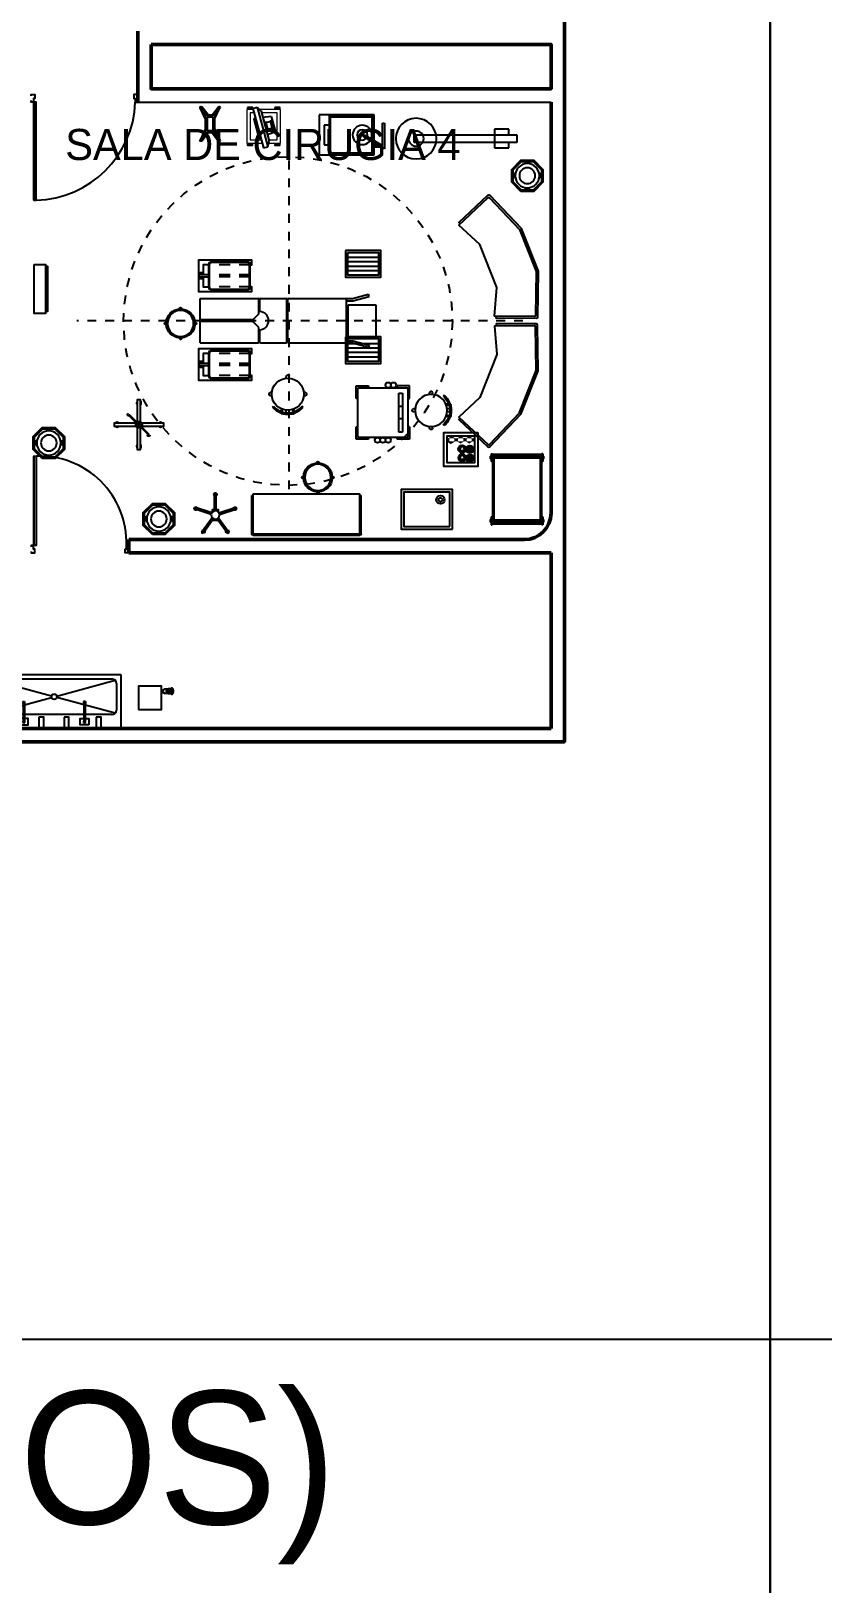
# Model space of a CAD drawing. Header units: millimetres. Extents: x 2523 to 2756, y 378 to 482.
# Drawn here: x 2589.58 to 2598.48, y 427.42 to 444.9 of the extents above; entities that cross this region are included whole.
import ezdxf

# ---------------------------------------------------------------- set-up
doc = ezdxf.new("R2010")
doc.units = ezdxf.units.MM
for name, pattern in [('EJE', [1.61, 1.25, -0.12, 0.12, -0.12]), ('HIDDEN', [0.375, 0.25, -0.125]), ('HIDDEN2', [0.1875, 0.125, -0.0625]), ('HIDDEN5', [0.07, 0.04, -0.03])]:
    doc.linetypes.add(name, pattern=pattern)
doc.layers.get('Defpoints').update_dxf_attribs({"color": 8})
for name, color, linetype in [('EJE', 8, 'EJE'), ('MOBILIARIO', 161, 'Continuous'), ('PUERTAS', 2, 'Continuous'), ('TEXTO', 3, 'Continuous'), ('VIDRIO-TRANSLUCIDO', 130, 'Continuous')]:
    doc.layers.add(name, color=color, linetype=linetype)
doc.layers.add('MUROS', color=7, linetype='Continuous', lineweight=50)
doc.layers.add('PROYECCION', color=7, linetype='HIDDEN', lineweight=0)
doc.styles.add('STYLE1', font='GOTHIC.TTF')
doc.styles.add('STYLE2', font='GOTHIC.TTF')

# ---------------------------------------------------------------- blocks, each defined once
blk = doc.blocks.new('P110')
at = {"color": 2}
blk.add_lwpolyline([(0.032, 1.088), (0.032, 0.085), (0.032, 1.088), (0.059, 1.088), (0.059, 0.085), (0.032, 0.085)], close=True, dxfattribs=at)
for points in [[(0, 0.016), (0, 0), (0.043, 0), (0.043, 0.044), (0.028, 0.044), (0.028, 0.085), (0, 0.085), (0, 0.068)], [(1.1, 0.016), (1.1, 0), (1.057, 0), (1.057, 0.044), (1.072, 0.044), (1.072, 0.085), (1.1, 0.085), (1.1, 0.068)]]:
    blk.add_lwpolyline(points, dxfattribs=at)
at = {"color": 8}
blk.add_arc((0.1, 0.116), 0.973, 358.2021, 92.3627, dxfattribs=at)
blk = doc.blocks.new('P120')
at = {"color": 2}
for points in [[(0.016, 1.2), (0, 1.2), (0, 1.157), (0.044, 1.157), (0.044, 1.172), (0.085, 1.172), (0.085, 1.2), (0.068, 1.2)], [(0.016, 0), (0, 0), (0, 0.043), (0.044, 0.043), (0.044, 0.028), (0.085, 0.028), (0.085, 0), (0.068, 0)]]:
    blk.add_lwpolyline(points, dxfattribs=at)
blk.add_lwpolyline([(1.188, 0.032), (0.085, 0.032), (1.188, 0.032), (1.188, 0.059), (0.085, 0.059), (0.085, 0.032)], close=True, dxfattribs=at)
at = {"color": 8}
blk.add_arc((0.045, 0.029), 1.144, 1.5037, 87.9825, dxfattribs=at)
blk = doc.blocks.new('PANTALLA PLANA')
for p, q in [((0.109, 0), (-0.109, 0)), ((0.23, -0.02), (-0.23, -0.02)), ((-0.23, -0.02), (-0.23, -0.07)), ((0.23, -0.07), (-0.23, -0.07)), ((-0.23, -0.07), (-0.175, -0.102)), ((0.175, -0.102), (-0.175, -0.102)), ((-0.112, -0.02), (-0.114, -0.005)), ((-0.089, -0.197), (-0.101, -0.102)), ((-0.051, -0.102), (-0.051, -0.121)), ((0.051, -0.121), (-0.051, -0.121)), ((-0.044, -0.172), (-0.044, -0.197)), ((0.044, -0.172), (-0.044, -0.172)), ((-0.038, -0.121), (-0.038, -0.172)), ((0.038, -0.121), (0.038, -0.172)), ((0.044, -0.172), (0.044, -0.197)), ((0.051, -0.102), (0.051, -0.121)), ((0.089, -0.197), (0.101, -0.102)), ((0.112, -0.02), (0.114, -0.005)), ((0.23, -0.07), (0.175, -0.102)), ((0.23, -0.02), (0.23, -0.07)), ((0.089, -0.197), (-0.089, -0.197)), ((-0.038, -0.178), (-0.038, -0.197)), ((0.038, -0.178), (-0.038, -0.178)), ((0.038, -0.178), (0.038, -0.197))]:
    blk.add_line(p, q)
for centre, start, end in [((-0.109, -0.005), 90, 180), ((0.109, -0.005), 0, 90)]:
    blk.add_arc(centre, 0.00508, start, end)
blk = doc.blocks.new('torre')
for p, q in [((-0.355, 0.329), (-0.343, 0.329)), ((-0.343, 0.288), (-0.355, 0.288)), ((0.038, 0.329), (0.05, 0.329)), ((0.05, 0.288), (0.038, 0.288)), ((-0.355, 0.021), (-0.343, 0.021)), ((0.038, 0.021), (0.05, 0.021)), ((-0.343, -0.02), (-0.355, -0.02)), ((0.05, -0.02), (0.038, -0.02))]:
    blk.add_line(p, q)
for points in [[(-0.355, 0.336), (-0.364, 0.336), (-0.364, 0.28), (-0.355, 0.28)], [(0.059, 0.336), (0.05, 0.336), (0.05, 0.28), (0.059, 0.28)], [(-0.355, 0.028), (-0.364, 0.028), (-0.364, -0.028), (-0.355, -0.028)], [(0.059, 0.028), (0.05, 0.028), (0.05, -0.028), (0.059, -0.028)]]:
    blk.add_lwpolyline(points, close=True)
at = {"layer": 'PROYECCION', "ltscale": 20}
for points in [[(0.038, 0.271), (0.038, 0.343), (-0.343, 0.343), (-0.343, 0.169)], [(-0.343, 0.097), (-0.343, -0.038), (0.038, -0.038), (0.038, 0.219)], [(0, 0.261), (0, 0.305), (-0.305, 0.305), (-0.305, 0.18)], [(-0.305, 0.094), (-0.305, 0), (0, 0), (0, 0.176)]]:
    blk.add_lwpolyline(points, dxfattribs=at)
at = {"layer": 'EJE', "rotation": 15.00000000000074}
blk.add_blockref('PANTALLA PLANA', (-0.177, 0.234), dxfattribs=at)
blk = doc.blocks.new('TOCOCIRUGIA$0$725')
for p, q in [((0, -0.24), (0, 0)), ((0, 0), (0.651, 0)), ((0.681, 0), (0.964, 0)), ((0.994, 0), (1.715, 0)), ((1.645, -0.5), (1.645, 0)), ((1.715, 0), (1.895, 0.048)), ((1.718, -0.025), (1.901, 0.024)), ((1.901, 0.024), (1.895, 0.048)), ((0.661, -0.172), (0.593, -0.24)), ((0.661, -0.172), (0.661, -0.01)), ((0.671, -0.147), (0.671, -0.01)), ((0.974, -0.49), (0.974, -0.01)), ((0.984, -0.49), (0.984, -0.01)), ((1.645, -0.025), (1.718, -0.025)), ((1.665, -0.43), (1.665, -0.07)), ((1.665, -0.07), (1.975, -0.07)), ((1.975, -0.07), (1.975, -0.43)), ((0.593, -0.24), (0, -0.24)), ((0.593, -0.26), (0, -0.26)), ((0, -0.5), (0, -0.26)), ((0.661, -0.328), (0.593, -0.26)), ((0.661, -0.49), (0.661, -0.328)), ((0, -0.5), (0.651, -0.5)), ((0.671, -0.49), (0.671, -0.353)), ((0.681, -0.5), (0.964, -0.5)), ((0.994, -0.5), (1.715, -0.5)), ((1.645, -0.475), (1.718, -0.475)), ((1.975, -0.43), (1.665, -0.43)), ((1.715, -0.5), (1.895, -0.548)), ((1.718, -0.475), (1.901, -0.524)), ((1.901, -0.524), (1.895, -0.548))]:
    blk.add_line(p, q)
for centre, radius, start, end in [((0.651, -0.01), 0.01, 0, 90), ((0.681, -0.01), 0.01, 90, 180), ((0.964, -0.01), 0.01, 360, 90), ((0.994, -0.01), 0.01, 90, 180), ((0.666, -0.25), 0.103, 272.779, 87.221), ((0.651, -0.49), 0.01, 270, 0), ((0.681, -0.49), 0.01, 180, 270), ((0.964, -0.49), 0.01, 270, 360), ((0.994, -0.49), 0.01, 180, 270)]:
    blk.add_arc(centre, radius, start, end)
blk = doc.blocks.new('186')
at = {"linetype": 'Continuous'}
for p, q in [((0.6, 0), (-0.6, 0)), ((-0.6, -0.45), (-0.6, 0)), ((0.6, -0.45), (0.6, 0)), ((-0.6, -0.02), (-0.616, -0.02)), ((-0.616, -0.45), (-0.616, -0.02)), ((0.616, -0.02), (0.6, -0.02)), ((0.616, -0.45), (0.616, -0.02)), ((0.6, -0.45), (-0.6, -0.45)), ((0.6, -0.466), (-0.6, -0.466)), ((-0.321, -0.466), (-0.321, -0.45)), ((-0.32, -0.466), (-0.32, -0.45)), ((0.32, -0.466), (0.32, -0.45)), ((0.321, -0.466), (0.321, -0.45)), ((0.322, -0.466), (0.322, -0.45))]:
    blk.add_line(p, q, dxfattribs=at)
for centre, start, end in [((-0.6, -0.45), 180, 270), ((0.6, -0.45), 270, 0)]:
    blk.add_arc(centre, 0.016, start, end, dxfattribs=at)
blk = doc.blocks.new('TOCOCIRUGIA$0$85')
at = {"linetype": 'Continuous'}
for p, q in [((-0.017, 0.406), (-0.017, 0.424)), ((0.017, 0.406), (0.017, 0.424)), ((-0.18, 0.242), (-0.198, 0.242)), ((-0.18, 0.208), (-0.198, 0.208)), ((0.198, 0.242), (0.18, 0.242)), ((0.198, 0.208), (0.18, 0.208)), ((-0.171, 0.079), (-0.16, 0.09)), ((-0.07, 0.027), (-0.07, 0.058)), ((-0.07, 0.007), (-0.07, 0.011)), ((-0.061, 0.024), (-0.061, 0.055)), ((-0.061, 0.007), (-0.061, 0.008)), ((-0.017, 0.016), (-0.017, 0.045)), ((0.017, 0.016), (0.017, 0.045)), ((0.061, 0.024), (0.061, 0.055)), ((0.061, 0.007), (0.061, 0.008)), ((0.07, 0.027), (0.07, 0.058)), ((0.07, 0.007), (0.07, 0.011)), ((0.171, 0.079), (0.16, 0.09))]:
    blk.add_line(p, q, dxfattribs=at)
blk.add_circle((0, 0.225), 0.181, dxfattribs=at)
for centre, radius, start, end in [((0, 0.424), 0.0171, 0, 180), ((-0.198, 0.225), 0.0171, 90, 270), ((0.198, 0.225), 0.0171, 270, 90), ((0, 0.225), 0.225, 220.4497, 319.5503), ((0, 0.225), 0.21, 220.1147, 319.8853), ((-0.065, 0.007), 0.00439, 180, 0), ((0.065, 0.007), 0.00439, 180, 0)]:
    blk.add_arc(centre, radius, start, end, dxfattribs=at)
blk = doc.blocks.new('carro material')
for p, q in [((-0.16, 0.02), (-0.3, 0.02)), ((-0.3, 0.02), (-0.3, -0.12)), ((-0.28, 0), (0.28, 0)), ((-0.28, -0.56), (-0.28, 0)), ((-0.16, 0), (-0.16, 0.02)), ((0.16, 0.02), (0.3, 0.02)), ((0.16, 0.02), (0.16, 0)), ((0.28, 0), (0.28, -0.56)), ((0.3, 0.02), (0.3, -0.12)), ((-0.3, -0.12), (-0.28, -0.12)), ((-0.22, -0.06), (0.22, -0.06)), ((-0.22, -0.1), (-0.22, -0.06)), ((0.22, -0.1), (-0.22, -0.1)), ((-0.07, -0.06), (-0.07, -0.1)), ((0.07, -0.06), (0.07, -0.1)), ((0.22, -0.06), (0.22, -0.1)), ((0.3, -0.12), (0.28, -0.12)), ((-0.3, -0.58), (-0.3, -0.44)), ((-0.3, -0.44), (-0.28, -0.44)), ((0.28, -0.44), (0.3, -0.44)), ((0.3, -0.44), (0.3, -0.58)), ((-0.16, -0.58), (-0.3, -0.58)), ((0.28, -0.56), (-0.28, -0.56)), ((-0.16, -0.56), (-0.16, -0.58)), ((0.16, -0.58), (0.16, -0.56)), ((0.3, -0.58), (0.16, -0.58))]:
    blk.add_line(p, q)
for centre in [(-0.31, -0.16), (-0.31, -0.22), (0.31, -0.22), (0.31, -0.28), (0.31, -0.34)]:
    blk.add_circle(centre, 0.03)
blk = doc.blocks.new('TOCOCIRUGIA$0$86')
at = {"linetype": 'Continuous'}
for p, q in [((-0.147, 0.011), (-0.169, 0.011)), ((-0.011, 0.169), (-0.011, 0.147)), ((0.011, 0.169), (0.011, 0.147)), ((0.169, 0.011), (0.147, 0.011)), ((-0.147, -0.011), (-0.169, -0.011)), ((-0.011, -0.147), (-0.011, -0.169)), ((0.011, -0.147), (0.011, -0.169)), ((0.169, -0.011), (0.147, -0.011))]:
    blk.add_line(p, q, dxfattribs=at)
blk.add_circle((0, 0), 0.147, dxfattribs=at)
for centre, radius, start, end in [((0, 0.169), 0.0109, 0, 180), ((-0.169, 0), 0.0109, 90, 270), ((0, 0), 0.163, 93.8226, 176.1774), ((0, 0), 0.163, 3.8226, 86.1774), ((0.169, 0), 0.0109, 270, 90), ((0, 0), 0.163, 183.8226, 266.1774), ((0, -0.169), 0.0109, 180, 0), ((0, 0), 0.163, 273.8226, 356.1774)]:
    blk.add_arc(centre, radius, start, end, dxfattribs=at)
blk = doc.blocks.new('31230244')
for p, q in [((0.025, -0.075), (0.375, -0.075)), ((0.025, -0.125), (0.375, -0.125)), ((0.025, -0.175), (0.375, -0.175)), ((0.025, -0.225), (0.375, -0.225))]:
    blk.add_line(p, q)
for points in [[(0, -0.3), (0, 0), (0.4, 0), (0.4, -0.3)], [(0.025, -0.275), (0.025, -0.025), (0.375, -0.025), (0.375, -0.275)]]:
    blk.add_lwpolyline(points, close=True)
blk = doc.blocks.new('M-MAYO')
at = {"linetype": 'HIDDEN2'}
for p, q in [((0.258, 0.079), (-0.213, 0.079)), ((0.258, -0.036), (-0.213, -0.036)), ((0.258, -0.056), (-0.213, -0.056)), ((0.258, -0.171), (-0.213, -0.171))]:
    blk.add_line(p, q, dxfattribs=at)
for points in [[(0.258, -0.171), (0.277, -0.171), (0.277, -0.221), (-0.323, -0.221), (-0.323, 0.129), (0.277, 0.129), (0.277, 0.079), (0.258, 0.079)], [(-0.273, -0.036), (-0.273, 0.079), (-0.213, 0.079)], [(-0.213, -0.171), (-0.273, -0.171), (-0.273, -0.056)]]:
    blk.add_lwpolyline(points)
for points in [[(0.258, 0.079), (0.258, -0.171, -0.414214), (0.223, -0.206), (-0.178, -0.206, -0.414214), (-0.213, -0.171), (-0.213, 0.079, -0.414214), (-0.178, 0.114), (0.223, 0.114, -0.414214)], [(0.248, 0.079), (0.248, -0.171, -0.414214), (0.223, -0.196), (-0.178, -0.196, -0.414214), (-0.203, -0.171), (-0.203, 0.079, -0.414214), (-0.178, 0.104), (0.223, 0.104, -0.414214)]]:
    blk.add_lwpolyline(points, format="xyb", close=True)
for points in [[(-0.277, -0.033), (-0.277, -0.011), (-0.32, -0.011), (-0.32, -0.033)], [(-0.277, -0.06), (-0.277, -0.081), (-0.32, -0.081), (-0.32, -0.06)]]:
    blk.add_lwpolyline(points, close=True)
blk.add_lwpolyline([(-0.213, -0.056), (-0.31, -0.056, -1), (-0.31, -0.036), (-0.213, -0.036)], format="xyb")
blk = doc.blocks.new('lamp. de cirugia portatil emerg.')
for p, q in [((-0.022, 0.043), (-0.022, -0.041)), ((1.135, 0.043), (-0.022, 0.043)), ((0.881, -0.105), (0.881, 0.103)), ((0.881, 0.103), (1.043, 0.103)), ((1.043, 0.103), (1.043, 0.043)), ((1.135, -0.041), (1.135, 0.043)), ((-0.022, -0.041), (1.135, -0.041)), ((1.043, -0.105), (0.881, -0.105)), ((1.043, -0.041), (1.043, -0.105))]:
    blk.add_line(p, q)
for radius in [0.229, 0.0854]:
    blk.add_circle((0, 0), radius)
blk = doc.blocks.new('36340048')
blk.add_lwpolyline([(-0.275, -0.025), (-0.275, -0.155), (0.275, -0.155), (0.275, -0.025)], close=True)
blk.add_lwpolyline([(-0.255, -0.155), (-0.255, -0.175), (0.255, -0.175), (0.255, -0.155)])
blk = doc.blocks.new('TERAPI$0$xx')
at = {"ltscale": 0.1}
for p, q in [((-0.1, -0.008), (-0.193, 0.064)), ((-0.053, 0.02), (-0.182, 0.081)), ((0.053, 0.02), (0.182, 0.081)), ((0.1, -0.008), (0.193, 0.064)), ((-0.1, -0.052), (-0.193, -0.124)), ((-0.053, -0.08), (-0.182, -0.141)), ((0.053, -0.08), (0.182, -0.141)), ((0.1, -0.052), (0.193, -0.124))]:
    blk.add_line(p, q, dxfattribs=at)
for p, q in [((-0.1, 0.01), (-0.184, 0.062)), ((-0.087, 0.02), (-0.176, 0.074)), ((0.087, 0.02), (0.176, 0.074)), ((0.1, 0.01), (0.184, 0.062)), ((-0.1, -0.07), (-0.184, -0.122)), ((-0.087, -0.08), (-0.176, -0.134)), ((0.087, -0.08), (0.176, -0.134)), ((0.1, -0.07), (0.184, -0.122))]:
    blk.add_line(p, q)
for points in [[(0.1, -0.08), (-0.1, -0.08), (-0.1, 0.02), (0.1, 0.02)], [(0.08, -0.06), (-0.08, -0.06), (-0.08, 0), (0.08, 0)]]:
    blk.add_lwpolyline(points, close=True)
for centre in [(-0.186, 0.072), (0.186, 0.072), (-0.186, -0.132), (0.186, -0.132)]:
    blk.add_circle(centre, 0.0105)
blk = doc.blocks.new('32540054')
for p, q in [((-0.161, 0.02), (-0.134, 0.02)), ((-0.021, 0.16), (-0.021, 0.134)), ((0.134, 0.02), (0.159, 0.02)), ((-0.161, -0.02), (-0.134, -0.02)), ((-0.021, -0.134), (-0.021, -0.16)), ((0.024, -0.16), (0.024, -0.133)), ((0.134, -0.02), (0.159, -0.02))]:
    blk.add_line(p, q)
for points in [[(-0.176, -0.073), (-0.073, -0.175), (0.072, -0.175), (0.174, -0.073), (0.174, 0.072), (0.072, 0.175), (-0.073, 0.175), (-0.176, 0.072)], [(0.159, 0.066), (0.066, 0.16), (-0.067, 0.16), (-0.161, 0.066), (-0.161, -0.066), (-0.067, -0.16), (0.066, -0.16), (0.159, -0.066)]]:
    blk.add_lwpolyline(points, close=True)
for points in [[(-0.134, -0.015), (-0.156, -0.015), (-0.156, 0.015), (-0.134, 0.015)], [(-0.016, 0.135), (-0.016, 0.155), (0.019, 0.155), (0.019, 0.134)], [(0.024, 0.133), (0.024, 0.16)], [(0.135, -0.015), (0.154, -0.015), (0.154, 0.015), (0.135, 0.015)], [(-0.016, -0.134), (-0.016, -0.155), (0.019, -0.155), (0.019, -0.134)]]:
    blk.add_lwpolyline(points)
for radius in [0.136, 0.0892]:
    blk.add_circle((0, 0), radius)
blk = doc.blocks.new('respirador con palanaca')
for p, q in [((-0.619, 0.225), (0, 0.225)), ((-0.619, -0.225), (-0.619, 0.225)), ((-0.607, 0.214), (-0.112, 0.214)), ((-0.607, -0.214), (-0.607, 0.214)), ((-0.596, 0.202), (-0.124, 0.202)), ((-0.596, -0.202), (-0.596, 0.202)), ((-0.124, 0.202), (-0.124, -0.202)), ((-0.112, 0.214), (-0.112, -0.214)), ((0, 0.225), (0, -0.225)), ((-0.71, 0.131), (-0.733, 0.131)), ((-0.733, 0.131), (-0.733, -0.157)), ((-0.71, -0.118), (-0.71, 0.131)), ((-0.112, 0.112), (-0.056, 0.112)), ((-0.056, 0.112), (-0.056, -0.112)), ((-0.733, -0.157), (-0.5, -0.023)), ((-0.512, -0.003), (-0.71, -0.118)), ((-0.056, -0.112), (-0.112, -0.112)), ((0, -0.225), (-0.619, -0.225)), ((-0.112, -0.214), (-0.607, -0.214)), ((-0.124, -0.202), (-0.596, -0.202))]:
    blk.add_line(p, q)
for radius in [0.109, 0.0588]:
    blk.add_circle((-0.484, 0), radius)
blk.add_arc((-0.508, -0.014), 0.0114, 309.3139, 110.6861)
blk = doc.blocks.new('10810022')
for points in [[(0.026, 0.182), (0.026, -0.19), (0.506, -0.19), (0.506, 0.182)], [(0.05, 0.158), (0.05, -0.166), (0.482, -0.166), (0.482, 0.158)]]:
    blk.add_lwpolyline(points, close=True)
for radius in [0.0394, 0.0185]:
    blk.add_circle((0.139, -0.094), radius)
blk = doc.blocks.new('11160328')
blk.add_line((0.111, 0.105), (-0.105, -0.111))
for points in [[(-0.018, 0.031, -0.267953), (0.018, 0.031), (0.018, 0.279), (-0.018, 0.279)], [(-0.031, -0.018, -0.267953), (-0.031, 0.018), (-0.279, 0.018), (-0.279, -0.018)], [(0.031, 0.018, -0.267953), (0.031, -0.018), (0.279, -0.018), (0.279, 0.018)], [(0.018, -0.031, -0.267953), (-0.018, -0.031), (-0.018, -0.279), (0.018, -0.279)]]:
    blk.add_lwpolyline(points, format="xyb", close=True)
blk.add_lwpolyline([(-0.118, -0.124, -2.414214), (-0.105, -0.111), (-0.111, -0.105), (0.105, 0.112), (0.112, 0.105, -2.414214), (0.124, 0.118)], format="xyb")
for radius in [0.036, 0.018]:
    blk.add_circle((0, 0), radius)
for centre, start, end in [((0, 0.243), 131.8667, 228.1333), ((0, 0.243), 311.754, 48.246), ((-0.243, 0), 41.754, 138.246), ((0.243, 0), 41.8667, 138.1333), ((-0.243, 0), 221.8667, 318.1333), ((0.243, 0), 221.754, 318.246), ((0, -0.243), 131.754, 228.246), ((0, -0.243), 311.8667, 48.1333)]:
    blk.add_arc(centre, 0.027, start, end)
blk = doc.blocks.new('ENSEÑANZA TOCOCIRUGIA$0$MESA CARRO ANESTESIOLOGO')
for p, q in [((-0.3, 0.732), (-0.3, 0.762)), ((-0.28, 0.762), (-0.3, 0.762)), ((-0.3, 0.732), (-0.3, 0.762)), ((-0.28, 0.732), (-0.3, 0.732)), ((-0.3, 0.732), (-0.28, 0.732)), ((-0.29, 0.792), (-0.28, 0.792)), ((-0.29, 0.767), (-0.29, 0.792)), ((-0.29, 0.767), (-0.29, 0.792)), ((-0.29, 0.767), (-0.28, 0.767)), ((-0.28, 0.732), (-0.29, 0.732)), ((-0.29, 0.702), (-0.29, 0.732)), ((-0.29, 0.702), (-0.29, 0.732)), ((-0.29, 0.702), (-0.28, 0.702)), ((-0.29, 0.702), (-0.28, 0.702)), ((-0.28, 0.772), (-0.28, 0.792)), ((-0.28, 0.767), (-0.28, 0.792)), ((-0.28, 0.772), (-0.28, 0.792)), ((0.28, 0.784), (-0.28, 0.784)), ((0.28, 0.774), (-0.28, 0.774)), ((-0.28, 0.757), (-0.28, 0.762)), ((0.28, 0.757), (-0.28, 0.757)), ((0.28, 0.742), (-0.28, 0.742)), ((0.28, 0.742), (-0.28, 0.742)), ((-0.28, 0.732), (-0.28, 0.742)), ((-0.28, 0.732), (-0.28, 0.742)), ((-0.28, 0.702), (-0.28, 0.732)), ((-0.28, 0.702), (-0.28, 0.732)), ((-0.275, 0.042), (-0.275, 0.742)), ((-0.26, 0.042), (-0.26, 0.742)), ((0.26, 0.042), (0.26, 0.742)), ((0.275, 0.042), (0.275, 0.742)), ((0.28, 0.772), (0.28, 0.792)), ((0.29, 0.792), (0.28, 0.792)), ((0.28, 0.767), (0.28, 0.792)), ((0.28, 0.772), (0.28, 0.792)), ((0.29, 0.767), (0.28, 0.767)), ((0.28, 0.762), (0.3, 0.762)), ((0.28, 0.757), (0.28, 0.762)), ((0.28, 0.732), (0.28, 0.742)), ((0.28, 0.702), (0.28, 0.732)), ((0.3, 0.732), (0.28, 0.732)), ((0.29, 0.702), (0.28, 0.702)), ((0.29, 0.767), (0.29, 0.792)), ((0.29, 0.767), (0.29, 0.792)), ((0.29, 0.702), (0.29, 0.732)), ((0.3, 0.732), (0.3, 0.762)), ((-0.3, 0.022), (-0.3, 0.052)), ((-0.28, 0.052), (-0.3, 0.052)), ((-0.3, 0.022), (-0.28, 0.022)), ((-0.29, 0.052), (-0.29, 0.082)), ((-0.28, 0.082), (-0.29, 0.082)), ((-0.29, -0.007), (-0.29, 0.018)), ((-0.29, 0.018), (-0.28, 0.018)), ((-0.28, 0.052), (-0.28, 0.082)), ((-0.28, 0.042), (-0.28, 0.052)), ((0.28, 0.042), (-0.28, 0.042)), ((0.28, 0.027), (-0.28, 0.027)), ((-0.28, 0.022), (-0.28, 0.027)), ((-0.28, -0.007), (-0.28, 0.018)), ((0.28, 0.01), (-0.28, 0.01)), ((0.28, 0), (-0.28, 0)), ((0.28, 0.082), (0.29, 0.082)), ((0.28, 0.052), (0.28, 0.082)), ((0.28, 0.042), (0.28, 0.052)), ((0.3, 0.052), (0.28, 0.052)), ((0.28, 0.022), (0.28, 0.027)), ((0.3, 0.022), (0.28, 0.022)), ((0.28, -0.002), (0.28, 0.018)), ((0.28, -0.007), (0.28, 0.018)), ((0.29, 0.018), (0.28, 0.018)), ((0.28, -0.002), (0.28, 0.018)), ((0.29, 0.052), (0.29, 0.082)), ((0.29, -0.007), (0.29, 0.018)), ((0.29, -0.007), (0.29, 0.018)), ((0.3, 0.022), (0.3, 0.052)), ((-0.29, -0.007), (-0.28, -0.007)), ((0.29, -0.007), (0.28, -0.007))]:
    blk.add_line(p, q)
for centre, start, end in [((-0.28, 0.749), 90, 270), ((0.28, 0.749), 270, 90), ((-0.28, 0.034), 90, 270), ((0.28, 0.034), 270, 90)]:
    blk.add_arc(centre, 0.0075, start, end)
blk = doc.blocks.new('TOCOCIRUGIA$0$177')
at = {"linetype": 'Continuous'}
blk.add_lwpolyline([(0.31, 0.479), (0.317, 0.5), (0.729, 0.324, -0.41216), (0.737, 0.304), (0.538, -0.168, -0.097185), (0.536, -0.171), (0.171, -0.536, -0.097185), (0.168, -0.538), (-0.305, -0.737, -0.41216), (-0.324, -0.729), (-0.501, -0.317), (-0.48, -0.31)], format="xyb", dxfattribs=at)
blk.add_lwpolyline([(0.158, -0.517, -0.097185), (0.155, -0.52), (-0.298, -0.71, -0.41216), (-0.311, -0.704), (-0.488, -0.29), (-0.184, -0.184), (0.184, 0.184), (0.29, 0.488), (0.705, 0.31, -0.41216), (0.71, 0.297), (0.519, -0.156, -0.097185), (0.517, -0.159)], format="xyb", close=True, dxfattribs=at)
blk = doc.blocks.new('A$C15975FC8')
at = {"layer": 'MOBILIARIO'}
for p, q in [((0, 0), (0, 0.6)), ((0, 0.6), (1.5, 0.6)), ((0.402, 0.324), (0.402, 0.531)), ((0.416, 0.324), (0.416, 0.531)), ((1.084, 0.324), (1.084, 0.531)), ((1.098, 0.324), (1.098, 0.531)), ((1.5, 0.6), (1.5, 0)), ((0.05, 0.1), (0.05, 0.4)), ((0.065, 0.435), (0.721, 0.258)), ((0.1, 0.45), (1.4, 0.45)), ((1.435, 0.435), (0.779, 0.258)), ((1.45, 0.4), (1.45, 0.1)), ((0.721, 0.242), (0.065, 0.065)), ((0.398, 0.324), (0.418, 0.324)), ((0.398, 0.305), (0.398, 0.324)), ((0.398, 0.305), (0.418, 0.305)), ((0.418, 0.305), (0.418, 0.324)), ((0.779, 0.242), (1.435, 0.065)), ((1.102, 0.324), (1.082, 0.324)), ((1.082, 0.305), (1.082, 0.324)), ((1.102, 0.305), (1.082, 0.305)), ((1.102, 0.305), (1.102, 0.324)), ((1.4, 0.05), (0.1, 0.05)), ((1.5, 0), (0, 0))]:
    blk.add_line(p, q, dxfattribs=at)
for points in [[(0.359, 0.567), (0.459, 0.567), (0.459, 0.495), (0.359, 0.495)], [(1.141, 0.567), (1.041, 0.567), (1.041, 0.495), (1.141, 0.495)]]:
    blk.add_lwpolyline(points, close=True, dxfattribs=at)
blk.add_circle((0.75, 0.25), 0.03, dxfattribs=at)
for centre, radius, start, end in [((0.409, 0.531), 0.0127, 303.4481, 236.5519), ((0.409, 0.531), 0.007, 0, 180), ((1.091, 0.531), 0.0127, 303.4481, 236.5519), ((1.091, 0.531), 0.007, 0, 180), ((0.1, 0.4), 0.05, 90, 180), ((1.4, 0.4), 0.05, 0, 90), ((0.1, 0.1), 0.05, 180, 270), ((1.4, 0.1), 0.05, 270, 0)]:
    blk.add_arc(centre, radius, start, end, dxfattribs=at)
blk = doc.blocks.new('31380056')
for p, q in [((0.171, -0.37), (0.178, -0.297)), ((0.174, -0.338), (0.236, -0.338)), ((0.176, -0.318), (0.234, -0.318)), ((0.192, -0.26), (0.192, -0.28)), ((0.197, -0.28), (0.213, -0.28)), ((0.218, -0.26), (0.218, -0.28)), ((0.232, -0.297), (0.239, -0.37)), ((0.171, -0.378), (0.239, -0.378)), ((0.172, -0.358), (0.238, -0.358)), ((0.219, -0.392), (0.191, -0.392))]:
    blk.add_line(p, q)
blk.add_lwpolyline([(0, 0), (0, -0.26), (0.26, -0.26), (0.26, 0)], close=True)
for centre, start, end in [((0.197, -0.3), 90, 171.8699), ((0.213, -0.3), 8.1301, 90), ((0.191, -0.372), 171.8699, 270), ((0.219, -0.372), 270, 8.1301)]:
    blk.add_arc(centre, 0.02, start, end)
blk = doc.blocks.new('11160286')
for p, q in [((0.01, 0.25), (-0.01, 0.25)), ((-0.01, 0.062), (-0.01, 0.25)), ((0.01, 0.062), (0.01, 0.25)), ((-0.241, 0.068), (-0.235, 0.087)), ((-0.046, 0.004), (-0.241, 0.068)), ((-0.04, 0.023), (-0.235, 0.087)), ((0.04, 0.023), (0.235, 0.087)), ((0.046, 0.004), (0.241, 0.068)), ((0.241, 0.068), (0.235, 0.087)), ((-0.035, -0.031), (-0.155, -0.196)), ((-0.031, -0.06), (-0.139, -0.208)), ((0.031, -0.06), (0.139, -0.208)), ((0.035, -0.031), (0.155, -0.196)), ((-0.139, -0.208), (-0.155, -0.196)), ((0.139, -0.208), (0.155, -0.196))]:
    blk.add_line(p, q)
for points in [[(0.031, 0.034), (0.031, 0.062), (-0.031, 0.062), (-0.031, 0.034)], [(-0.031, -0.034), (-0.031, -0.062), (0.031, -0.062), (0.031, -0.034)]]:
    blk.add_lwpolyline(points)
blk.add_circle((0, 0), 0.0463)
for centre, start, end in [((0, 0.23), 127.7746, 232.2254), ((0, 0.23), 307.7746, 52.2254), ((-0.219, 0.071), 199.7746, 304.2254), ((-0.219, 0.071), 19.7746, 124.2254), ((0.219, 0.071), 55.7746, 160.2254), ((0.219, 0.071), 235.7746, 340.2254), ((-0.134, -0.187), 96.1836, 191.8164), ((0.134, -0.187), 348.1836, 83.8164), ((-0.134, -0.187), 267.6147, 20.3853), ((0.134, -0.187), 159.6147, 272.3853)]:
    blk.add_arc(centre, 0.0163, start, end)

msp = doc.modelspace()

# ---------------------------------------------------------------- hatches: boundary and pattern name
at = {"layer": 'MOBILIARIO'}
h = msp.add_hatch(color=256, dxfattribs=at)
h.paths.add_polyline_path([(2594.2687, 440.2815), (2594.3079, 440.2555), (2594.347, 440.2815)])
h.paths.add_polyline_path([(2594.2687, 440.3146), (2594.347, 440.3146), (2594.3079, 440.3405)])
h = msp.add_hatch(color=256, dxfattribs=at)
h.paths.add_polyline_path([(2594.3687, 440.2815), (2594.4079, 440.2555), (2594.447, 440.2815)])
h.paths.add_polyline_path([(2594.3687, 440.3146), (2594.447, 440.3146), (2594.4079, 440.3405)])
h = msp.add_hatch(color=256, dxfattribs=at)
h.paths.add_polyline_path([(2594.4659, 440.2815), (2594.505, 440.2555), (2594.5442, 440.2815)])
h.paths.add_polyline_path([(2594.4659, 440.3146), (2594.5442, 440.3146), (2594.505, 440.3405)])
for points in [[(2594.512, 440.2325), (2594.5488, 440.1687), (2594.4752, 440.1687)], [(2594.5134, 440.1336), (2594.5502, 440.0698), (2594.4766, 440.0698)]]:
    msp.add_hatch(color=256, dxfattribs=at).paths.add_polyline_path(points)

# ---------------------------------------------------------------- linework, layer by layer
at = {"layer": 'Defpoints'}
for points in [[(2560.2731, 476.1288), (2597.8912, 476.1288), (2597.8912, 427.1975), (2560.2731, 427.1975)], [(2597.8912, 476.1288), (2637.7002, 476.1288), (2637.7002, 427.1975), (2597.8912, 427.1975)]]:
    msp.add_lwpolyline(points, close=True, dxfattribs=at)
for points in [[(2522.655, 430.1749), (2600.0821, 430.1749)], [(2560.2731, 430.1749), (2637.7002, 430.1749)]]:
    msp.add_lwpolyline(points, dxfattribs=at)
at = {"layer": 'MOBILIARIO', "linetype": 'HIDDEN5'}
for p, q in [((2592.4755, 443.641), (2592.4755, 439.6427)), ((2595.109, 441.6369), (2590.0914, 441.6369))]:
    msp.add_line(p, q, dxfattribs=at)
at = {"layer": 'MOBILIARIO'}
for p, q in [((2594.3066, 440.2555), (2594.2674, 440.2815)), ((2594.2682, 440.3146), (2594.2682, 440.2815)), ((2594.3472, 440.3146), (2594.3472, 440.2815)), ((2594.3691, 440.2816), (2594.3691, 440.3146)), ((2594.4463, 440.3148), (2594.4463, 440.2818)), ((2594.466, 440.2815), (2594.466, 440.3146)), ((2594.544, 440.2815), (2594.544, 440.3146))]:
    msp.add_line(p, q, dxfattribs=at)
at = {"layer": 'MOBILIARIO', "ltscale": 20}
for points in [[(2594.6005, 440.3803), (2594.6005, 439.9993), (2594.2195, 439.9993), (2594.2195, 440.3803)], [(2594.5624, 440.3422), (2594.5624, 440.0374), (2594.2576, 440.0374), (2594.2576, 440.3422)]]:
    msp.add_lwpolyline(points, close=True, dxfattribs=at)
at = {"layer": 'MOBILIARIO'}
for points in [[(2594.4241, 440.238), (2594.4615, 440.1746), (2594.3879, 440.1739)], [(2594.512, 440.2325), (2594.5488, 440.1687), (2594.4752, 440.1687)], [(2594.4255, 440.1391), (2594.4629, 440.0757), (2594.3893, 440.075)], [(2594.5134, 440.1336), (2594.5502, 440.0698), (2594.4766, 440.0698)], [(2589.6639, 437.1775), (2589.6639, 437.0555), (2589.7176, 437.0555), (2589.7176, 437.1775)], [(2589.9468, 437.1775), (2589.9468, 437.0555), (2590.0004, 437.0555), (2590.0004, 437.1775)], [(2590.3096, 437.1775), (2590.3096, 437.0555), (2590.3633, 437.0555), (2590.3633, 437.1775)]]:
    msp.add_lwpolyline(points, close=True, dxfattribs=at)
at = {"layer": 'MOBILIARIO', "linetype": 'HIDDEN5'}
msp.add_circle((2592.4655, 441.6346), 1.85, dxfattribs=at)
at = {"layer": 'MOBILIARIO'}
for centre in [(2594.4245, 440.1955), (2594.512, 440.19), (2594.4259, 440.0966), (2594.5134, 440.0911)]:
    msp.add_circle(centre, 0.0425, dxfattribs=at)
at = {"layer": 'MUROS'}
for p, q in [((2590.7755, 444.0993), (2590.7755, 444.8993)), ((2595.5755, 439.1743), (2595.5755, 444.7493)), ((2595.4255, 444.0993), (2595.4255, 439.4743)), ((2595.1255, 439.1743), (2590.6755, 439.1743)), ((2590.6755, 439.0243), (2590.6755, 439.1743)), ((2590.6755, 439.0243), (2595.4255, 439.0243)), ((2595.4255, 439.0243), (2595.4255, 437.0493))]:
    msp.add_line(p, q, dxfattribs=at)
for points in [[(2584.3505, 437.0493), (2584.1255, 437.0493), (2584.1255, 436.8993), (2595.5755, 436.8993), (2595.5755, 451.7743)], [(2590.9255, 444.7493), (2595.4255, 444.7493), (2595.4255, 444.2493), (2590.9255, 444.2493), (2590.9255, 444.7493)], [(2595.4255, 437.0493), (2584.5005, 437.0493)]]:
    msp.add_lwpolyline(points, dxfattribs=at)
msp.add_arc((2595.1255, 439.4743), 0.3, 270, 0, dxfattribs=at)
at = {"layer": 'VIDRIO-TRANSLUCIDO'}
msp.add_line((2590.7755, 444.0993), (2595.4255, 444.0993), dxfattribs=at)

# ---------------------------------------------------------------- block references
at = {"layer": 'MOBILIARIO'}
for name, p, rotation in [('TERAPI$0$xx', (2591.5591, 443.8545), 89.99999999992184), ('torre', (2592.3449, 443.9787), 90), ('carro material', (2593.813, 440.6039), 269.9999999999218), ('11160328', (2590.7884, 440.468), 89.99999999992184), ('A$C15975FC8', (2590.5852, 437.6555), 180), ('31380056', (2590.7829, 437.263), 90)]:
    msp.add_blockref(name, p, dxfattribs=dict(at, rotation=rotation))
at = {"layer": 'MOBILIARIO', "xscale": -1}
for name, p, rotation in [('respirador con palanaca', (2592.8175, 443.7296), 359.9999999999153), ('lamp. de cirugia portatil emerg.', (2593.9072, 443.6884), 180), ('32540054', (2595.158, 443.2706), 269.9999999999218), ('36340048', (2589.5844, 441.9965), 89.99999999992181), ('M-MAYO', (2591.7839, 442.0977), 180), ('31230244', (2593.1114, 442.129), 180), ('31230244', (2593.1114, 441.1581), 180), ('M-MAYO', (2591.7839, 441.0995), 180), ('32540054', (2589.7751, 440.2622), 269.9999999999218), ('ENSEÑANZA TOCOCIRUGIA$0$MESA CARRO ANESTESIOLOGO', (2595.0416, 440.1342), 180), ('32540054', (2591.0129, 439.4066), 269.9999999999218)]:
    msp.add_blockref(name, p, dxfattribs=dict(at, rotation=rotation))
at = {"layer": 'MOBILIARIO', "extrusion": (0, 0, -1), "xscale": -1, "zscale": -1, "rotation": 293.6148568712852}
msp.add_blockref('TOCOCIRUGIA$0$177', (-2594.7192, 442.2538), dxfattribs=at)
at = {"layer": 'MOBILIARIO', "extrusion": (0, 0, -1), "xscale": -1, "zscale": -1}
msp.add_blockref('TOCOCIRUGIA$0$725', (-2591.4785, 441.889), dxfattribs=at)
at = {"layer": 'MOBILIARIO', "extrusion": (0, 0, -1), "zscale": -1}
for name, p, rotation in [('TOCOCIRUGIA$0$86', (-2591.2573, 441.6079), 180.0000000000847), ('TOCOCIRUGIA$0$177', (-2594.7192, 441.0157), 246.3851431288867), ('TOCOCIRUGIA$0$85', (-2594.3015, 440.6287, 0), 270.0000000000782)]:
    msp.add_blockref(name, p, dxfattribs=dict(at, rotation=rotation))
at = {"layer": 'MOBILIARIO'}
msp.add_blockref('TOCOCIRUGIA$0$85', (2592.464, 440.5867), dxfattribs=at)
at = {"layer": 'MOBILIARIO', "extrusion": (0, 0, -1), "zscale": -1}
msp.add_blockref('TOCOCIRUGIA$0$86', (-2592.802, 439.875), dxfattribs=at)
at = {"layer": 'MOBILIARIO', "xscale": -1}
for name, p in [('11160286', (2591.6495, 439.4522)), ('186', (2592.6744, 439.6906))]:
    msp.add_blockref(name, p, dxfattribs=at)
at = {"layer": 'MOBILIARIO', "extrusion": (0, 0, -1), "xscale": -1.199999999999818, "yscale": 1.200000000000045, "zscale": -1.199999999999818, "rotation": 180}
msp.add_blockref('10810022', (-2594.3479, 439.5105), dxfattribs=at)
at = {"layer": 'PUERTAS', "rotation": 270}
msp.add_blockref('P120', (2589.5755, 444.1846), dxfattribs=at)
at = {"layer": 'PUERTAS'}
msp.add_blockref('P110', (2589.5755, 439.0243), dxfattribs=at)

# ---------------------------------------------------------------- texts
at = {"layer": 'Defpoints', "insert": (2580.3059, 429.5911), "char_height": 1.5, "width": 50.411832, "attachment_point": 2, "style": 'STYLE1'}
msp.add_mtext('CIRUGIA (5 QUIROFANOS)', dxfattribs=at)
at = {"layer": 'TEXTO', "color": 4, "style": 'STYLE2'}
msp.add_text('SALA DE CIRUGIA 4', height=0.35, dxfattribs=at).set_placement((2589.9597, 443.4475))

doc.saveas('drawing.dxf')
